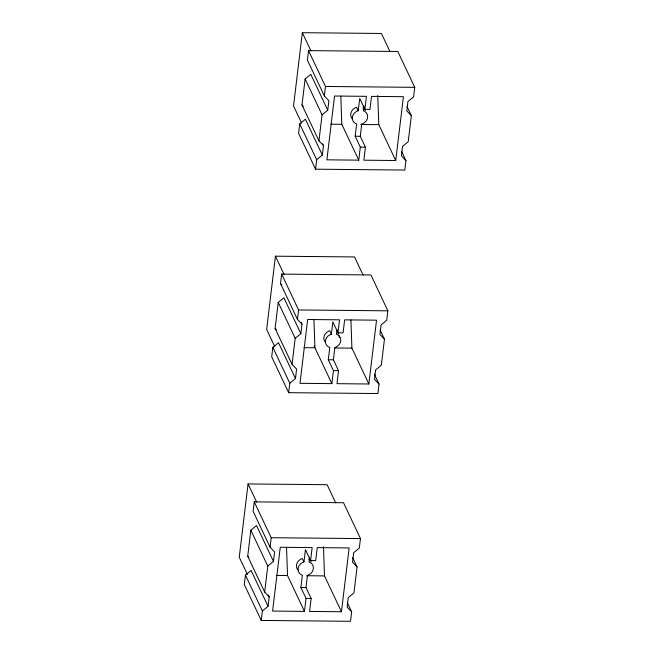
<?xml version="1.0" encoding="UTF-8"?>
<svg xmlns="http://www.w3.org/2000/svg" width="654" height="654" viewBox="0 0 654 654"><rect width="100%" height="100%" fill="white"/><g stroke="black" fill="none" stroke-linecap="round" stroke-linejoin="round"><path stroke-width="0.98" d="M335.706 502.869L327.123 484.712L248.062 483.944L239.25 557.208L247.4 574.449M363.109 275.105L354.525 256.948L275.457 256.18L266.644 329.444L274.794 346.694M389.988 51.625L381.413 33.468L302.344 32.7L293.532 105.964L301.682 123.214M261.248 620.433L262.393 610.975L268.058 606.299L251.111 570.443L245.438 575.119L244.302 584.578L261.248 620.433L350.519 621.3L351.656 611.85L347.315 602.653M264.666 592.066L247.719 556.219L250.842 530.214L256.515 525.538L273.462 561.394L267.788 566.07L264.666 592.066L269.195 596.849L268.058 606.299M351.656 611.85L347.127 607.067L348.263 597.617L353.928 592.941L357.059 566.944L352.531 562.162L353.667 552.712L359.299 548.085L360.468 538.577L343.522 502.73L254.251 501.855L253.114 511.314L270.069 547.169L274.598 551.943L273.462 561.394M288.651 392.67L289.787 383.219L295.461 378.543L278.506 342.688L272.841 347.364L271.704 356.814L288.651 392.67L377.922 393.544L379.058 384.086L374.276 373.974M292.06 364.311L275.113 328.455L278.244 302.459L283.91 297.783L300.856 333.638L295.191 338.314L292.06 364.311L296.597 369.085L295.461 378.543M300.856 333.638L301.993 324.18L297.464 319.405L280.517 283.55L281.653 274.1L370.924 274.966L387.871 310.822L386.702 320.321L381.061 324.956L379.925 334.407L384.454 339.181L381.331 365.177L375.658 369.862L374.521 379.312L379.058 384.086M315.539 169.19L316.675 159.739L322.34 155.055L305.393 119.208L299.72 123.884L298.584 133.334L315.539 169.19L404.801 170.056L405.938 160.606L401.597 151.409M318.948 140.831L302.001 104.975L305.124 78.979L310.797 74.303L327.744 110.158L322.07 114.834L318.948 140.831L323.477 145.605L322.34 155.055M405.938 160.606L401.409 155.832L402.545 146.373L408.219 141.697L411.341 115.701L406.813 110.927L407.949 101.468L413.581 96.841L414.75 87.342L397.804 51.486L308.541 50.62L307.396 60.07L324.351 95.925L328.88 100.7L327.744 110.158M270.069 547.169L271.206 537.711L254.251 501.855M297.464 319.405L298.6 309.955L281.653 274.1M324.351 95.925L325.488 86.467L308.541 50.62M310.585 560.576L312.146 547.578L280.264 547.267L272.587 611.073L304.47 611.384L306.039 598.385L300.889 587.496L302.361 575.218L301.151 574.719A7.864 6.908 -25.3 0 1 302.622 562.432L303.963 561.958L305.434 549.679L310.585 560.576L315.686 560.625L317.247 547.627L349.13 547.938L341.453 611.743L309.571 611.433L311.141 598.435L305.99 587.545L307.462 575.267L308.802 574.792A7.864 6.908 -25.3 0 0 310.274 562.514L309.064 562.007L309.628 557.29M337.987 332.812L339.549 319.814L307.666 319.504L299.99 383.318L331.872 383.628L333.434 370.63L328.283 359.741L329.763 347.462L328.545 346.955A7.864 6.908 -25.3 0 1 330.025 334.676L331.357 334.202L332.837 321.923L337.987 332.812L343.088 332.861L344.65 319.863L376.532 320.174L368.856 383.988L336.974 383.677L338.535 370.679L333.385 359.79L334.864 347.511L336.197 347.029A7.864 6.908 -25.3 0 0 337.677 334.75L336.458 334.251L337.031 329.526M364.867 109.332L366.428 96.334L334.554 96.024L326.877 159.838L358.752 160.148L360.321 147.15L355.171 136.253L356.651 123.974L355.433 123.475A7.864 6.908 -25.3 0 1 356.904 111.196L358.245 110.714L359.716 98.443L364.867 109.332L369.968 109.382L371.529 96.383L403.412 96.694L395.735 160.508L363.853 160.197L365.423 147.199L360.272 136.302L361.752 124.031L363.084 123.549A7.864 6.908 -25.3 0 0 364.556 111.27L363.346 110.771L363.91 106.046M325.488 86.467L414.75 87.342M330.85 124.186L341.805 124.293L358.752 160.148M360.853 124.481L378.789 124.652L395.735 160.508M355.171 136.253L360.272 136.302M360.321 147.15L365.423 147.199M298.6 309.955L387.871 310.822M303.963 347.666L314.926 347.773L313.928 319.61M334.971 347.969L351.909 348.132L368.856 383.988M328.283 359.741L333.385 359.79M333.434 370.63L338.535 370.679M271.206 537.711L360.468 538.577M276.568 575.422L287.523 575.528L304.47 611.384M306.571 575.716L324.507 575.896L341.453 611.743M300.889 587.496L305.99 587.545M306.039 598.385L311.141 598.435M302.001 104.975L303.293 106.34M280.517 283.55L281.809 284.915M275.113 328.455L276.405 329.82M247.719 556.219L249.011 557.576M406.992 106.504L411.341 115.701M358.245 110.714L356.634 107.313L355.302 107.787A7.864 6.908 -25.3 0 0 352.375 118.93M302.344 32.7L310.928 50.857M305.124 78.979L322.07 114.834M322.61 143.766L323.477 145.605M299.72 123.884L316.675 159.739M380.113 329.992L384.454 339.181M331.357 334.202L329.747 330.793L328.414 331.276A7.864 6.908 -25.3 0 0 325.488 342.41M275.457 256.18L284.04 274.337M314.092 346.007L331.872 383.628M301.126 322.348L301.993 324.18M278.244 302.459L295.191 338.314M272.841 347.364L289.787 383.219M352.71 557.748L357.059 566.944M303.963 561.958L302.352 558.557L301.02 559.031A7.864 6.908 -25.3 0 0 298.093 570.174M248.062 483.944L256.638 502.092M250.842 530.214L267.788 566.07M268.328 595.009L269.195 596.849M245.438 575.119L262.393 610.975M377.759 95.484L378.789 124.652M350.912 319.969L351.909 348.132M340.816 96.13L341.805 124.293M323.477 546.719L324.507 575.896M286.534 547.365L287.523 575.528M339.115 335.69A7.864 6.908 -25.3 0 1 339.156 337.529M337.513 332.494A7.864 6.908 -25.3 0 1 338.551 333.973M362.954 107.869A7.864 6.908 -25.3 0 1 365.439 110.485M308.672 559.105A7.864 6.908 -25.3 0 1 311.157 561.729"/></g></svg>
